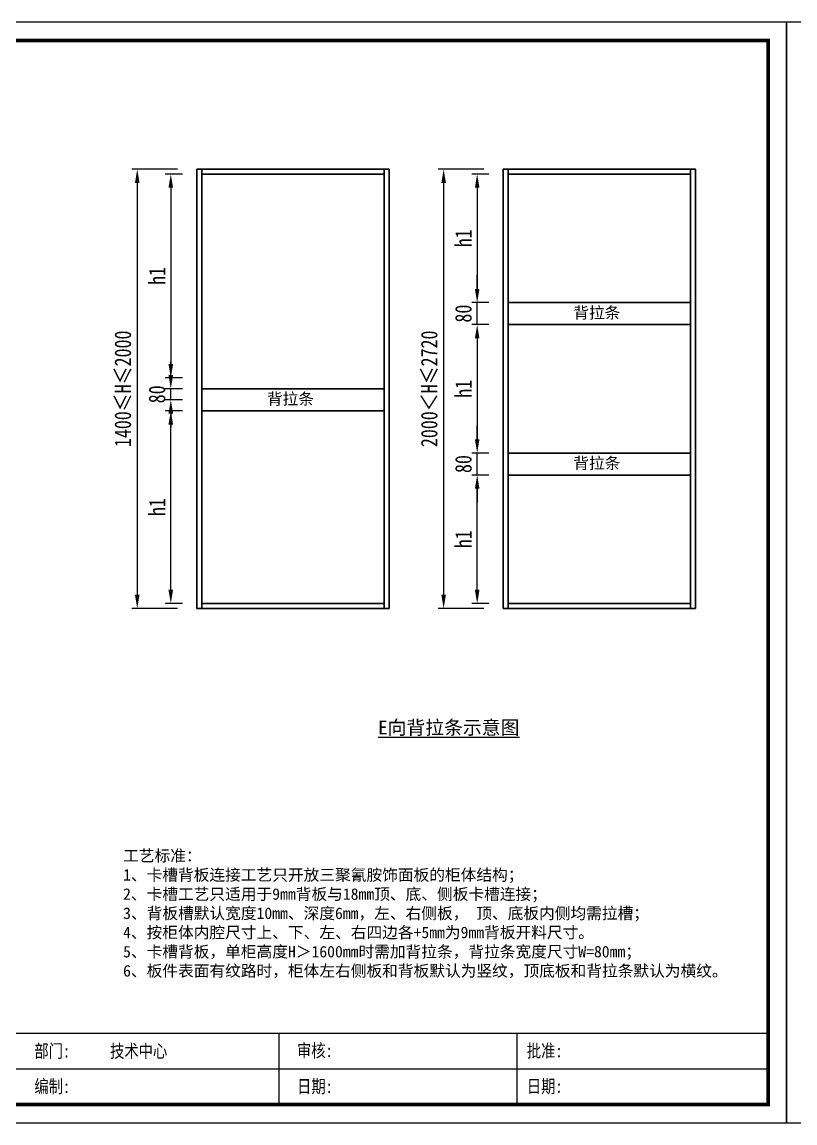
# Model space of a CAD drawing. Header units: millimetres. Extents: x 0 to 1097966, y -63096 to 223085.
# Drawn here: x 338273.8 to 338555.3, y -55190.8 to -54789.9 of the extents above; entities that cross this region are included whole.
import ezdxf

# ---------------------------------------------------------------- set-up
doc = ezdxf.new("R2010")
doc.units = ezdxf.units.MM
doc.layers.add('DZ-文字说明', color=1, linetype='Continuous')
doc.styles.add('DZ-宋体2.5', font='', dxfattribs={"width": 0.8, "height": 2.5})
doc.styles.add('TEXT', font='', dxfattribs={"width": 0.8})
doc.styles.add('宋体', font='')
doc.styles.get('DZ-宋体2.5').set_extended_font_data('SimSun')
doc.styles.get('TEXT').set_extended_font_data('SimSun')
doc.styles.get('宋体').set_extended_font_data('SimSun')
doc.dimstyles.new('副本 (2) (2) ISO-25', dxfattribs={"dimtxt": 18, "dimasz": 13, "dimexe": 6, "dimexo": 12, "dimgap": 6, "dimtad": 1, "dimtxsty": 'TEXT', "dimcen": 2.5, "dimclrd": 5, "dimclre": 5, "dimclrt": 5, "dimadec": 0, "dimazin": 0, "dimtfac": 1, "dimtmove": 0, "dimatfit": 3, "dimldrblk": 'BOXFILLED', "dimfxl": 1.25, "dimarcsym": 0})

# ---------------------------------------------------------------- blocks, each defined once
blk = doc.blocks.new('*D388')
at = {"color": 5, "lineweight": -2, "transparency": 16777216}
for p, q in [((338330.43, -54843.47), (338313.74, -54843.47)), ((338315.74, -54848.47), (338315.74, -54998.47)), ((338330.43, -55003.47), (338313.74, -55003.47))]:
    blk.add_line(p, q, dxfattribs=at)
at = {"color": 5, "lineweight": 5, "transparency": 16777216}
for points in [[(338314.91, -54848.47), (338316.57, -54848.47), (338315.74, -54843.47)], [(338314.91, -54998.47), (338316.57, -54998.47), (338315.74, -55003.47)]]:
    blk.add_solid(points, dxfattribs=at)
at = {"layer": 'Defpoints', "color": 0, "lineweight": 5, "transparency": 16777216}
for p in [(338337.43, -54843.47), (338315.74, -55003.47), (338337.43, -55003.47)]:
    blk.add_point(p, dxfattribs=at)
at = {"color": 5, "lineweight": 5, "transparency": 16777216, "insert": (338310.56, -54923.47), "char_height": 6, "attachment_point": 5, "rotation": 90, "style": 'TEXT'}
blk.add_mtext('1400≤H≤2000', dxfattribs=at)
blk = doc.blocks.new('_BoxFilled')
at = {"color": 0, "linetype": 'ByBlock', "lineweight": -2}
blk.add_line((-0.5, 0), (-1, 0), dxfattribs=at)
at = {"color": 0, "linetype": 'ByBlock'}
blk.add_solid([(-0.5, 0.5), (0.5, 0.5), (-0.5, -0.5), (0.5, -0.5)], dxfattribs=at)
blk = doc.blocks.new('*D389')
at = {"color": 5, "lineweight": -2, "transparency": 16777216}
for p, q in [((338332.23, -54931.47), (338325.95, -54931.47)), ((338327.95, -54996.67), (338327.95, -54936.47)), ((338332.23, -55001.67), (338325.95, -55001.67))]:
    blk.add_line(p, q, dxfattribs=at)
at = {"color": 5, "lineweight": 5, "transparency": 16777216}
for points in [[(338327.11, -54936.47), (338328.78, -54936.47), (338327.95, -54931.47)], [(338327.11, -54996.67), (338328.78, -54996.67), (338327.95, -55001.67)]]:
    blk.add_solid(points, dxfattribs=at)
at = {"layer": 'Defpoints', "color": 0, "lineweight": 5, "transparency": 16777216}
for p in [(338327.95, -54931.47), (338339.23, -54931.47), (338339.23, -55001.67)]:
    blk.add_point(p, dxfattribs=at)
at = {"color": 5, "lineweight": 5, "transparency": 16777216, "insert": (338322.95, -54966.57), "char_height": 6, "attachment_point": 5, "rotation": 90, "style": 'TEXT'}
blk.add_mtext('h1', dxfattribs=at)
blk = doc.blocks.new('*D390')
at = {"color": 5, "lineweight": -2, "transparency": 16777216}
for p, q in [((338327.95, -54918.47), (338327.95, -54913.47)), ((338332.23, -54923.47), (338325.95, -54923.47)), ((338327.95, -54927.47), (338327.95, -54923.47)), ((338332.23, -54927.47), (338325.95, -54927.47)), ((338327.95, -54932.47), (338327.95, -54937.47))]:
    blk.add_line(p, q, dxfattribs=at)
at = {"color": 5, "lineweight": 5, "transparency": 16777216}
for points in [[(338327.11, -54918.47), (338328.78, -54918.47), (338327.95, -54923.47)], [(338327.11, -54932.47), (338328.78, -54932.47), (338327.95, -54927.47)]]:
    blk.add_solid(points, dxfattribs=at)
at = {"layer": 'Defpoints', "color": 0, "lineweight": 5, "transparency": 16777216}
for p in [(338327.95, -54923.47), (338339.23, -54923.47), (338339.23, -54927.47)]:
    blk.add_point(p, dxfattribs=at)
at = {"color": 5, "lineweight": 5, "transparency": 16777216, "insert": (338322.95, -54925.47), "char_height": 6, "attachment_point": 5, "rotation": 90, "style": 'TEXT'}
blk.add_mtext('80', dxfattribs=at)
blk = doc.blocks.new('*D391')
at = {"color": 5, "lineweight": -2, "transparency": 16777216}
for p, q in [((338332.23, -54845.27), (338325.95, -54845.27)), ((338327.95, -54850.27), (338327.95, -54914.47)), ((338332.23, -54919.47), (338325.95, -54919.47))]:
    blk.add_line(p, q, dxfattribs=at)
at = {"color": 5, "lineweight": 5, "transparency": 16777216}
for points in [[(338327.11, -54850.27), (338328.78, -54850.27), (338327.95, -54845.27)], [(338327.11, -54914.47), (338328.78, -54914.47), (338327.95, -54919.47)]]:
    blk.add_solid(points, dxfattribs=at)
at = {"layer": 'Defpoints', "color": 0, "lineweight": 5, "transparency": 16777216}
for p in [(338339.23, -54845.27), (338327.95, -54919.47), (338339.23, -54919.47)]:
    blk.add_point(p, dxfattribs=at)
at = {"color": 5, "lineweight": 5, "transparency": 16777216, "insert": (338322.95, -54882.37), "char_height": 6, "attachment_point": 5, "rotation": 90, "style": 'TEXT'}
blk.add_mtext('h1', dxfattribs=at)
blk = doc.blocks.new('*D393')
at = {"color": 5, "lineweight": -2, "transparency": 16777216}
for p, q in [((338442, -54843.47), (338425.31, -54843.47)), ((338427.31, -54848.47), (338427.31, -54998.47)), ((338442, -55003.47), (338425.31, -55003.47))]:
    blk.add_line(p, q, dxfattribs=at)
at = {"color": 5, "lineweight": 5, "transparency": 16777216}
for points in [[(338426.48, -54848.47), (338428.14, -54848.47), (338427.31, -54843.47)], [(338426.48, -54998.47), (338428.14, -54998.47), (338427.31, -55003.47)]]:
    blk.add_solid(points, dxfattribs=at)
at = {"layer": 'Defpoints', "color": 0, "lineweight": 5, "transparency": 16777216}
for p in [(338449, -54843.47), (338427.31, -55003.47), (338449, -55003.47)]:
    blk.add_point(p, dxfattribs=at)
at = {"color": 5, "lineweight": 5, "transparency": 16777216, "insert": (338422.13, -54923.47), "char_height": 6, "attachment_point": 5, "rotation": 90, "style": 'TEXT'}
blk.add_mtext('2000＜H≤2720', dxfattribs=at)
blk = doc.blocks.new('*D394')
at = {"color": 5, "lineweight": -2, "transparency": 16777216}
for p, q in [((338443.8, -54954.87), (338437.52, -54954.87)), ((338439.52, -54996.67), (338439.52, -54959.87)), ((338443.8, -55001.67), (338437.52, -55001.67))]:
    blk.add_line(p, q, dxfattribs=at)
at = {"color": 5, "lineweight": 5, "transparency": 16777216}
for points in [[(338438.68, -54959.87), (338440.35, -54959.87), (338439.52, -54954.87)], [(338438.68, -54996.67), (338440.35, -54996.67), (338439.52, -55001.67)]]:
    blk.add_solid(points, dxfattribs=at)
at = {"layer": 'Defpoints', "color": 0, "lineweight": 5, "transparency": 16777216}
for p in [(338439.52, -54954.87), (338450.8, -54954.87), (338450.8, -55001.67)]:
    blk.add_point(p, dxfattribs=at)
at = {"color": 5, "lineweight": 5, "transparency": 16777216, "insert": (338434.52, -54978.27), "char_height": 6, "attachment_point": 5, "rotation": 90, "style": 'TEXT'}
blk.add_mtext('h1', dxfattribs=at)
blk = doc.blocks.new('*D395')
at = {"color": 5, "lineweight": -2, "transparency": 16777216}
for p, q in [((338439.52, -54887.07), (338439.52, -54882.07)), ((338443.8, -54892.07), (338437.52, -54892.07)), ((338439.52, -54900.07), (338439.52, -54892.07)), ((338443.8, -54900.07), (338437.52, -54900.07)), ((338439.52, -54905.07), (338439.52, -54910.07))]:
    blk.add_line(p, q, dxfattribs=at)
at = {"color": 5, "lineweight": 5, "transparency": 16777216}
for points in [[(338438.68, -54887.07), (338440.35, -54887.07), (338439.52, -54892.07)], [(338438.68, -54905.07), (338440.35, -54905.07), (338439.52, -54900.07)]]:
    blk.add_solid(points, dxfattribs=at)
at = {"layer": 'Defpoints', "color": 0, "lineweight": 5, "transparency": 16777216}
for p in [(338439.52, -54892.07), (338450.8, -54892.07), (338450.8, -54900.07)]:
    blk.add_point(p, dxfattribs=at)
at = {"color": 5, "lineweight": 5, "transparency": 16777216, "insert": (338434.52, -54896.07), "char_height": 6, "attachment_point": 5, "rotation": 90, "style": 'TEXT'}
blk.add_mtext('80', dxfattribs=at)
blk = doc.blocks.new('*D392')
at = {"color": 5, "lineweight": -2, "transparency": 16777216}
for p, q in [((338443.8, -54845.27), (338437.52, -54845.27)), ((338439.52, -54850.27), (338439.52, -54887.07)), ((338443.8, -54892.07), (338437.52, -54892.07))]:
    blk.add_line(p, q, dxfattribs=at)
at = {"color": 5, "lineweight": 5, "transparency": 16777216}
for points in [[(338438.68, -54850.27), (338440.35, -54850.27), (338439.52, -54845.27)], [(338438.68, -54887.07), (338440.35, -54887.07), (338439.52, -54892.07)]]:
    blk.add_solid(points, dxfattribs=at)
at = {"layer": 'Defpoints', "color": 0, "lineweight": 5, "transparency": 16777216}
for p in [(338450.8, -54845.27), (338439.52, -54892.07), (338450.8, -54892.07)]:
    blk.add_point(p, dxfattribs=at)
at = {"color": 5, "lineweight": 5, "transparency": 16777216, "insert": (338434.52, -54868.67), "char_height": 6, "attachment_point": 5, "rotation": 90, "style": 'TEXT'}
blk.add_mtext('h1', dxfattribs=at)
blk = doc.blocks.new('*D396')
at = {"color": 5, "lineweight": -2, "transparency": 16777216}
for p, q in [((338439.52, -54941.87), (338439.52, -54936.87)), ((338443.8, -54946.87), (338437.52, -54946.87)), ((338439.52, -54954.87), (338439.52, -54946.87)), ((338443.8, -54954.87), (338437.52, -54954.87)), ((338439.52, -54959.87), (338439.52, -54964.87))]:
    blk.add_line(p, q, dxfattribs=at)
at = {"color": 5, "lineweight": 5, "transparency": 16777216}
for points in [[(338438.68, -54941.87), (338440.35, -54941.87), (338439.52, -54946.87)], [(338438.68, -54959.87), (338440.35, -54959.87), (338439.52, -54954.87)]]:
    blk.add_solid(points, dxfattribs=at)
at = {"layer": 'Defpoints', "color": 0, "lineweight": 5, "transparency": 16777216}
for p in [(338439.52, -54946.87), (338450.8, -54946.87), (338450.8, -54954.87)]:
    blk.add_point(p, dxfattribs=at)
at = {"color": 5, "lineweight": 5, "transparency": 16777216, "insert": (338434.52, -54950.87), "char_height": 6, "attachment_point": 5, "rotation": 90, "style": 'TEXT'}
blk.add_mtext('80', dxfattribs=at)
blk = doc.blocks.new('*D397')
at = {"color": 5, "lineweight": -2, "transparency": 16777216}
for p, q in [((338443.8, -54900.07), (338437.52, -54900.07)), ((338439.52, -54905.07), (338439.52, -54941.87)), ((338443.8, -54946.87), (338437.52, -54946.87))]:
    blk.add_line(p, q, dxfattribs=at)
at = {"color": 5, "lineweight": 5, "transparency": 16777216}
for points in [[(338438.68, -54905.07), (338440.35, -54905.07), (338439.52, -54900.07)], [(338438.68, -54941.87), (338440.35, -54941.87), (338439.52, -54946.87)]]:
    blk.add_solid(points, dxfattribs=at)
at = {"layer": 'Defpoints', "color": 0, "lineweight": 5, "transparency": 16777216}
for p in [(338450.8, -54900.07), (338439.52, -54946.87), (338450.8, -54946.87)]:
    blk.add_point(p, dxfattribs=at)
at = {"color": 5, "lineweight": 5, "transparency": 16777216, "insert": (338434.52, -54923.47), "char_height": 6, "attachment_point": 5, "rotation": 90, "style": 'TEXT'}
blk.add_mtext('h1', dxfattribs=at)

msp = doc.modelspace()

# ---------------------------------------------------------------- linework, layer by layer
at = {"lineweight": 30}
for p, q in [((338337.434, -54843.468), (338337.434, -55003.468)), ((338337.434, -54843.468), (338407.434, -54843.468)), ((338339.234, -54843.468), (338339.234, -55003.468)), ((338339.234, -54845.268), (338405.634, -54845.268)), ((338405.634, -54843.468), (338405.634, -55003.468)), ((338407.434, -54843.468), (338407.434, -55003.468)), ((338449.003, -54843.468), (338449.003, -55003.468)), ((338449.003, -54843.468), (338519.003, -54843.468)), ((338450.803, -54843.468), (338450.803, -55003.468)), ((338450.803, -54845.268), (338517.203, -54845.268)), ((338517.203, -54843.468), (338517.203, -55003.468)), ((338519.003, -54843.468), (338519.003, -55003.468)), ((338450.803, -54892.068), (338517.203, -54892.068)), ((338450.803, -54900.068), (338517.203, -54900.068)), ((338339.234, -54923.468), (338405.634, -54923.468)), ((338339.234, -54931.468), (338405.634, -54931.468)), ((338450.803, -54946.868), (338517.203, -54946.868)), ((338450.803, -54954.868), (338517.203, -54954.868)), ((338339.234, -55001.668), (338405.634, -55001.668)), ((338450.803, -55001.668), (338517.203, -55001.668)), ((338337.434, -55003.468), (338407.434, -55003.468)), ((338449.003, -55003.468), (338519.003, -55003.468))]:
    msp.add_line(p, q, dxfattribs=at)
for points in [[(337985.218, -55190.838), (338552.218, -55190.838), (338552.218, -54789.888), (337985.218, -54789.888)], [(338552.218, -55190.838), (339119.218, -55190.838), (339119.218, -54789.888), (338552.218, -54789.888)]]:
    msp.add_lwpolyline(points, close=True)
at = {"const_width": 1.35}
msp.add_lwpolyline([(337991.968, -55184.088), (338545.468, -55184.088), (338545.468, -54796.638), (337991.968, -54796.638)], close=True, dxfattribs=at)
at = {"layer": 'DZ-文字说明', "color": 7}
for p, q in [((338367.469, -55184.088), (338367.469, -55158.11)), ((338454.049, -55184.088), (338454.049, -55158.11)), ((338081.299, -55171.099), (338545.468, -55171.099))]:
    msp.add_line(p, q, dxfattribs=at)
msp.add_lwpolyline([(337991.968, -55158.11), (338545.468, -55158.11), (338545.468, -55184.088), (337991.968, -55184.088)], close=True, dxfattribs=at)

# ---------------------------------------------------------------- texts
at = {"style": 'DZ-宋体2.5', "width": 0.8}
for s, p in [('部门:', (338278.26, -55167.004)), ('审核:', (338373.904, -55166.845)), ('批准:', (338457.6, -55166.925)), ('编制:', (338278.26, -55179.901)), ('日期:', (338373.904, -55179.906)), ('日期:', (338457.6, -55179.849))]:
    msp.add_text(s, height=4.7732, dxfattribs=at).set_placement(p)
at = {"color": 252, "true_color": 0x939598, "char_height": 4.1923, "width": 31.34167, "attachment_point": 4, "style": '宋体'}
for insert in [(338474.527, -54895.956), (338362.958, -54927.356), (338474.527, -54950.756)]:
    msp.add_mtext('背拉条', dxfattribs=dict(at, insert=insert))
at = {"color": 4, "insert": (338403.466, -55047.085), "char_height": 5.03079, "width": 54.39228, "attachment_point": 4, "style": '宋体'}
msp.add_mtext('{\\L\\C256;E向背拉条示意图}', dxfattribs=at)
at = {"insert": (338310.579, -55111.267), "char_height": 4.19232, "width": 258.13231, "attachment_point": 4, "style": '宋体'}
msp.add_mtext('\\P工艺标准：{\\H1.41352x; }\\P1、卡槽背板连接工艺只开放三聚氰胺饰面板的柜体结构；\\P2、卡槽工艺只适用于9mm背板与18mm顶、底、侧板卡槽连接；{\\H1.45383x; }\\P3、背板槽默认宽度10mm、深度6mm，左、右侧板， 顶、底板内侧均需拉槽；{\\H1.44039x; }\\P4、按柜体内腔尺寸上、下、左、右四边各+5mm为9mm背板开料尺寸。\\P5、卡槽背板，单柜高度H＞1600mm时需加背拉条，背拉条宽度尺寸W=80mm；\\P6、板件表面有纹路时，柜体左右侧板和背板默认为竖纹，顶底板和背拉条默认为横纹。', dxfattribs=at)
at = {"color": 2, "style": 'DZ-宋体2.5', "width": 0.8}
msp.add_attdef('技术中心', (338305.834, -55167.004), '', height=4.773, dxfattribs=at)

# ---------------------------------------------------------------- dimensions: what is measured, and where the dimension line sits
at = {"color": 251, "lineweight": 5, "true_color": 0x636466}
for base, p1, p2, angle, text, picture, middle in [((338315.74, -55003.468), (338337.434, -54843.468), (338337.434, -55003.468), 90, '1400≤H≤2000', '*D388', (338310.557, -54923.468)), ((338327.948, -54919.468), (338339.234, -54845.268), (338339.234, -54919.468), 270, 'h1', '*D391', (338322.948, -54882.368)), ((338427.309, -55003.468), (338449.003, -54843.468), (338449.003, -55003.468), 90, '2000＜H≤2720', '*D393', (338422.125, -54923.468)), ((338439.516, -54892.068), (338450.803, -54845.268), (338450.803, -54892.068), 270, 'h1', '*D392', (338434.516, -54868.668)), ((338439.516, -54946.868), (338450.803, -54900.068), (338450.803, -54946.868), 270, 'h1', '*D397', (338434.516, -54923.468)), ((338327.948, -54931.468), (338339.234, -55001.668), (338339.234, -54931.468), 90, 'h1', '*D389', (338322.948, -54966.568)), ((338439.516, -54954.868), (338450.803, -55001.668), (338450.803, -54954.868), 90, 'h1', '*D394', (338434.516, -54978.268))]:
    dim = msp.add_linear_dim(base=base, p1=p1, p2=p2, angle=angle, text=text, dimstyle='副本 (2) (2) ISO-25', override={"dimtxt": 6, "dimasz": 5, "dimexe": 2, "dimexo": 7, "dimgap": 2, "dimfxl": 30, "dimfxlon": 1}, dxfattribs=at)
    dim.commit()
    dim.dimension.update_dxf_attribs({"geometry": picture, "text_midpoint": middle})
for base, p1, p2, picture, middle in [((338439.516, -54892.068), (338450.803, -54900.068), (338450.803, -54892.068), '*D395', (338439.516, -54896.068)), ((338327.948, -54923.468), (338339.234, -54927.468), (338339.234, -54923.468), '*D390', (338327.948, -54925.468)), ((338439.516, -54946.868), (338450.803, -54954.868), (338450.803, -54946.868), '*D396', (338439.516, -54950.868))]:
    dim = msp.add_linear_dim(base=base, p1=p1, p2=p2, angle=90, text='80', dimstyle='副本 (2) (2) ISO-25', override={"dimtxt": 6, "dimasz": 5, "dimexe": 2, "dimexo": 7, "dimgap": 2, "dimfxl": 30, "dimfxlon": 1}, dxfattribs=at)
    dim.commit()
    dim.dimension.update_dxf_attribs({"geometry": picture, "text_midpoint": middle, "dimtype": 160})

doc.saveas('drawing.dxf')
